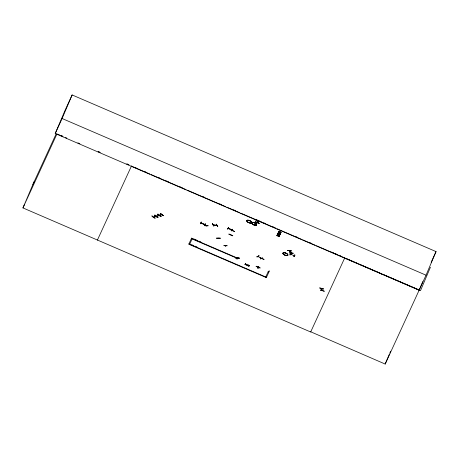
<?xml version="1.0" encoding="UTF-8"?>
<svg xmlns="http://www.w3.org/2000/svg" width="459" height="459" viewBox="0 0 459 459"><rect width="100%" height="100%" fill="white"/><g stroke="black" fill="none" stroke-linecap="round" stroke-linejoin="round"><path stroke-width="0.69" d="M260.563 259.008L262.519 257.849M262.479 258.033L260.603 258.824M289.761 251.033L289.749 250.671M321.524 288.608L322.212 290.65M322.35 290.662L321.673 288.631M257.866 267.115L258.078 267.029M216.7 238.181C224.784 237.59 216.241 239.242 216.786 237.986M216.82 238.273L220.102 238.359M235.915 258.205L239.185 258.274M239.15 257.992L235.869 257.906M160.346 213.527L163.576 215.736L160.392 213.372M293.106 253.362C285.859 252.192 291.677 253.959 293.089 253.064M293.037 253.27L289.549 252.685M269.169 271.045L268.314 272.612L269.146 270.833M256.598 224.767L256.57 224.83A2.634 1.09 23 0 0 253.305 222.397A2.639 1.096 23 0 0 252.507 224.124A2.628 1.09 23 0 0 256.524 224.83L256.558 224.824A2.628 1.09 23 0 0 253.305 222.403A2.634 1.09 23 0 0 252.513 224.118A2.639 1.096 23 0 0 256.535 224.83A2.639 1.096 23 0 0 253.299 222.403A2.628 1.09 23 0 0 252.513 224.118A2.628 1.09 23 0 0 256.529 224.818A2.628 1.09 23 0 0 253.299 222.414A2.628 1.09 23 0 0 252.507 224.13A2.634 1.09 23 0 0 256.535 224.818M287.856 255.187L287.833 255.204A2.628 1.09 23 0 0 284.569 252.777A2.639 1.096 23 0 0 283.771 254.498A2.639 1.096 23 0 0 287.799 255.198A2.639 1.096 23 0 0 284.563 252.777A2.628 1.09 23 0 0 283.777 254.493A2.628 1.09 23 0 0 287.793 255.193M320.359 290.128L324.249 291.132M260.104 257.826L264.04 259.352M263.977 259.501L260.167 257.671M422.808 281.556L419.136 290.197L55.212 133.54L65.224 109.959L72.126 94.944L436.05 251.601L426.038 275.182L385.176 364.056L310.703 331.788M55.212 133.54L62.114 118.52L72.126 94.944M155.199 218.008C154.993 218.731 151.39 216.172 152.049 215.805M154.958 214.973C154.281 215.357 157.902 217.887 158.108 217.176M153.754 216.992L156.014 216.04L155.71 216.533M160.489 216.493L157.339 214.29M157.994 214.037L157.776 214.273L161.126 216.246M157.58 217.325L154.385 215.265L157.54 217.491M191.632 237.997L191.363 238.605L237.412 258.428L237.555 258.119L191.506 238.296L188.781 244.217L266.352 277.609L268.934 271.992L268.176 271.671L265.738 276.978M189.802 243.941L189.676 244.234L192.114 238.927M200.543 223.803L201.294 222.162L200.331 223.711L200.629 223.608M201.386 222.024L201.117 222.11M204.467 225.444L205.225 223.866L204.634 225.576L204.502 225.289M204.416 225.484L205.259 223.705M204.869 225.639L208.145 225.708M212.592 223.544L212.333 223.682M213.733 225.92L212.305 223.699L213.716 225.937L214.009 225.776M216.195 224.325L217.813 226.585L216.275 224.124M220.056 238.055L220.096 238.382M228.599 227.337L227.566 229.03L227.865 228.926M223.958 245.559L227.033 245.68M228.932 233.987L232.811 235.662M230.808 229.925L234.71 231.554L230.894 229.729M231.657 230.791L232.61 229.293L231.875 230.888L231.743 230.596M237.177 258.882L236.878 258.985L237.934 257.298M239.145 257.975L239.179 258.297M255.984 220.154L259.909 221.72L256.002 220.102M256.965 222.437L257.769 220.745L257.04 222.34M257.488 222.535L258.199 220.934L257.447 222.644M255.221 221.817L259.1 223.476L257.252 222.431M245.904 264.395L245.163 264.717L244.934 264.384M244.854 264.579L245.691 264.43L245.324 263.546M246.919 264.229L245.881 264.413L245.617 263.673M246.552 265.078L246.093 264.378M246.466 265.273L246.253 264.952M248.48 265.296L247.682 265.801L247.453 265.468M247.367 265.663L248.204 265.514L247.837 264.625L248.399 265.497L249.432 265.313L249.036 265.377M249.065 266.163L248.606 265.463M248.985 266.358L248.772 266.036M259.042 255.749L256.868 256.828L257.143 256.747M258.572 256.317L258.342 256.69L258.428 256.311M258.52 256.26L258.279 256.656M260.058 268.033L256.128 266.472L256.248 266.197M257.86 268.016L258.83 266.53L258.073 268.108L257.941 267.821M258.612 266.432L258.583 266.495M258.589 266.49L258.015 267.947M260.121 267.872L256.174 266.375M268.176 271.671L268.303 271.378M268.532 271.699L268.681 271.355M268.813 271.418L268.664 271.854M287.804 250.407L291.345 250.786M289.744 251.056L289.876 250.689M290.088 254.952L290.817 253.299L289.876 254.854L290.174 254.751M290.903 253.161L290.633 253.248M290.484 254.12L290.874 254.366L290.972 253.919M290.874 254.366L291.023 254.022M294.185 256.69L294.907 255.089L294.185 256.713L294.053 256.42M294.781 254.831L293.967 256.621M323.624 288.895L319.739 287.891M320.416 289.968L324.261 291.281M381.888 274.161L379.358 272.841M385.176 364.056L389.278 354.4M389.823 353.109L390.643 351.181M430.427 267.241L420.501 290.627L355.823 262.72L357.791 263.552M228.834 234.222L232.73 235.846M255.261 221.72L259.134 223.401M32.876 184.541L34.305 181.294M24.379 204.68L22.95 207.921L310.674 331.989L344.801 257.751M156.754 216.269L156.393 216.206L158.711 215.552M158.889 215.65L156.502 216.309M56.164 133.827L33.168 183.852L22.95 207.921L56.996 133.862M97.371 240.166L131.498 165.934M227.779 229.121L228.49 227.486M228.175 228.375L232.036 229.97L228.209 228.404M256.788 222.38L257.505 220.79M257.625 222.747L258.354 221.158M277.127 235.771L279.02 231.256L276.829 235.645L277.247 235.828M277.029 235.639L278.992 231.313L277.075 235.754M277.402 235.806L279.37 231.479L277.506 235.932C281.453 227.939 278.068 231.979 277.506 235.932M278.802 236.5L278.383 236.31L280.575 231.927L278.676 236.448L280.564 232.007M278.389 236.322L280.369 232.013M278.653 236.448L280.615 232.122L281.046 232.294L279.026 236.609L278.762 236.471L280.742 232.162L281.046 232.294M278.963 236.477L280.942 232.168L279.015 236.592M290.776 253.311L290.082 254.888M294.276 255.847L293.967 255.715M294.018 256.604L294.764 255.026M431.162 262.232L436.05 251.601M159.457 215.277L161.74 214.623M161.591 214.68L161.941 214.72L159.531 215.38M257.935 268.142L258.675 266.518M251.67 222.718L251.641 222.718A2.639 1.096 23 0 1 247.602 222.013A2.628 1.09 23 0 1 248.399 220.303A2.628 1.09 23 0 1 251.624 222.718A2.628 1.09 23 0 1 247.608 222.018A2.639 1.096 23 0 1 248.394 220.291A2.639 1.096 23 0 1 251.635 222.718L251.687 222.644A2.639 1.096 23 0 0 248.434 220.205A2.639 1.096 23 0 0 247.642 221.927A2.639 1.096 23 0 0 251.67 222.632L251.687 222.644M154.746 215.196L158.016 217.348L154.763 215.179M319.659 288.04L323.561 289.027M206.366 225.868L206.699 226.08M218.392 238.215L218.048 238.009M237.487 258.124L237.119 257.878L237.366 258.136M287.73 250.539L291.258 250.935M212.488 223.699L213.923 225.971M204.783 225.782L208.053 225.851M223.877 245.685L227.142 245.772M237.825 257.447L237.051 259.031M257.046 256.891L258.922 255.892M289.428 250.792L291.172 253.064M156.089 216.143L155.94 216.487M257.746 221.932L257.361 221.777M225.656 246.013L225.444 245.794L225.696 246.041M257.063 256.942L258.962 255.95M261.154 258.297L261.504 258.497L258.015 256.483M155.951 216.464L153.679 217.153M160.311 213.567L163.582 215.73M204.731 224.703L200.95 223.057M246.007 264.573L246.833 264.424M248.526 265.658L249.352 265.509M216.923 225.489L213.24 224.893M237.831 258.48L237.51 258.342L237.871 258.428M239.093 258.136L235.909 258.228M213.263 224.818L216.82 225.386M258.044 256.426L258.428 256.65M287.627 250.471L291.258 250.987M257.424 221.645L257.797 221.817M201.019 223.011L204.812 224.663M289.554 250.803L291.287 253.047M62.114 118.52L426.038 275.182M57.645 134.143L59.607 134.992M60.915 135.554L62.877 136.398M65.488 137.522L66.796 138.084M77.91 142.864L79.866 143.713M98.169 151.585L100.125 152.434L98.18 151.562M134.791 167.351L136.105 167.919M144.006 171.322L145.979 172.171M157.833 177.272L159.807 178.121M166.387 180.955L168.361 181.804M180.215 186.905L182.189 187.754M202.597 196.544L204.571 197.393M219.712 203.911L221.691 204.76M233.539 209.861L235.513 210.71M255.921 219.494L257.895 220.349M259.215 220.911L261.188 221.766M263.822 222.896L265.141 223.464M273.042 226.866L275.016 227.716M295.424 236.5L297.398 237.349M309.246 242.45L311.225 243.299M331.633 252.089L333.607 252.938M334.921 253.506L336.9 254.355M339.534 255.485L340.848 256.053M131.417 166.106L149.852 174.041M151.166 174.609L186.061 189.63M187.375 190.198L225.558 206.636M226.878 207.198L239.386 212.586M240.7 213.154L275.595 228.175M276.909 228.737L301.27 239.225M302.584 239.793L315.092 245.175M316.412 245.743L344.72 257.929M359.099 264.12L378.05 272.273M382.622 274.247L419.222 290.002M257.241 222.454L259.192 223.269M290.495 254.211L294.299 255.766M228.697 228.238L229.902 228.76M228.668 228.295L229.879 228.817M231.881 230.877L232.455 229.202M193.606 238.846L197.548 240.55M198.867 241.113L200.841 241.962M245.238 263.741L245.536 263.868M247.757 264.826L248.049 264.952M191.678 244.745L193.652 245.594M194.966 246.162L196.94 247.011M188.924 243.907L266.495 277.299M60.944 135.497L62.9 136.34M229.569 234.291L230.871 234.824M202.046 223.24L203.28 223.711M258.078 268.102L258.681 266.432M216.252 224.308L217.652 226.511M155.481 215.856L156.536 216.602M151.946 215.988L155.113 218.209M225.472 245.812L225.788 246.024M248.336 265.675L248.686 266.231M245.817 264.596L246.173 265.147M157.913 214.192L161.04 216.441L157.913 214.192M128.881 164.81L126.925 163.966L128.881 164.81M354.52 262.146L345.375 258.21L354.52 262.158M283.805 254.412A2.639 1.096 23 0 0 287.839 255.112A2.639 1.096 23 0 0 284.597 252.691A2.639 1.096 23 0 0 283.805 254.412M252.542 224.038A2.639 1.096 23 0 0 256.575 224.744A2.639 1.096 23 0 0 253.334 222.317A2.639 1.096 23 0 0 252.542 224.038"/></g></svg>
